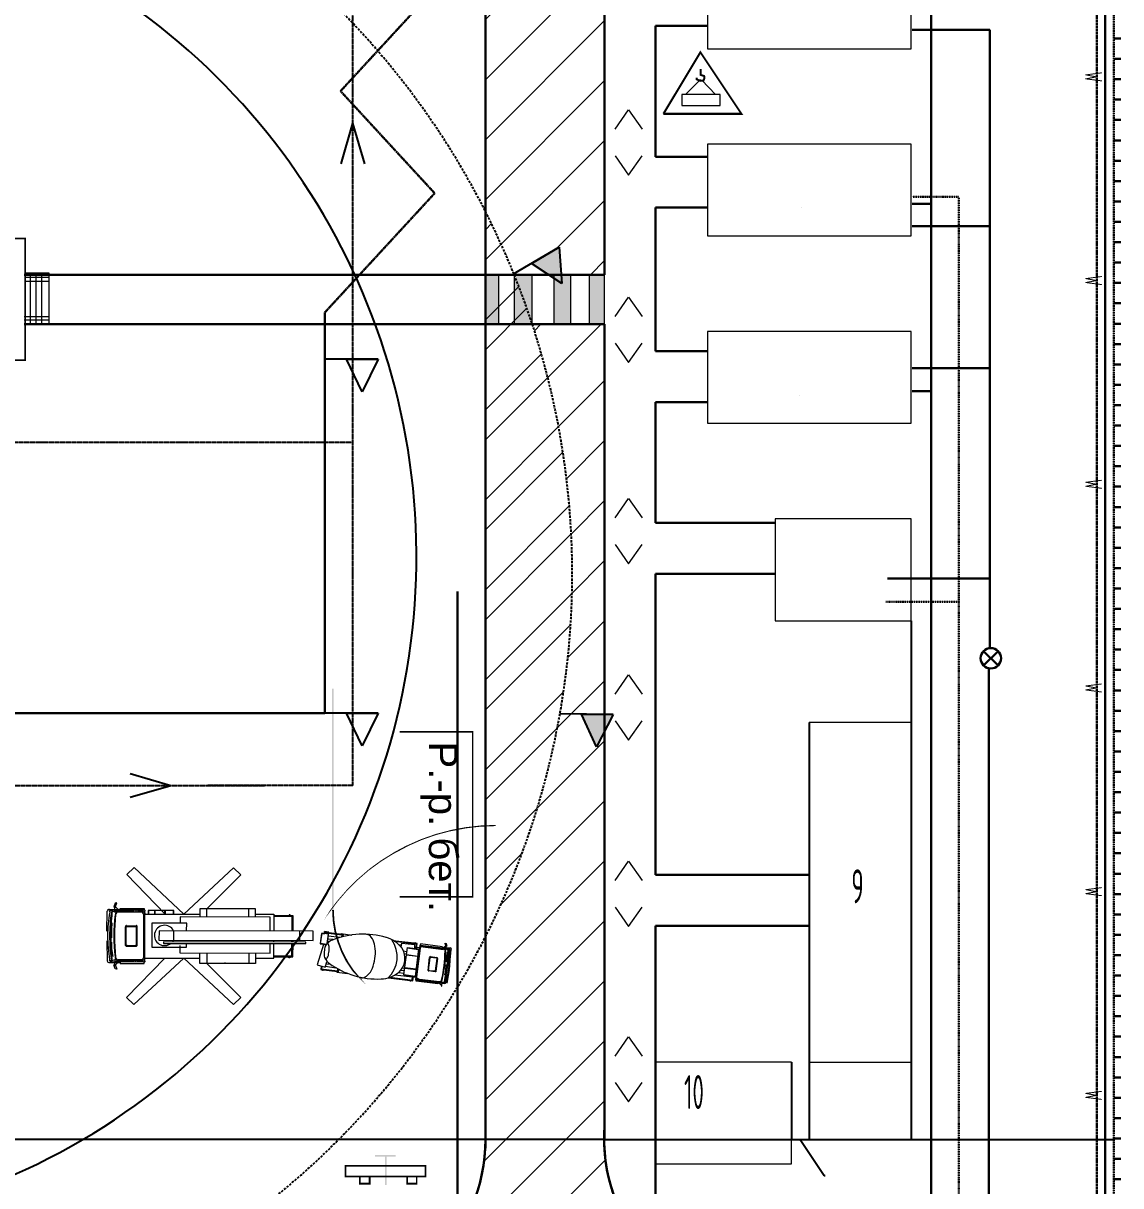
# Model space of a CAD drawing. Header units: millimetres. Extents: x -152693 to 518302, y -31658 to 793547.
# Drawn here: x 466925 to 478237, y 51199 to 63184 of the extents above; entities that cross this region are included whole.
import ezdxf

# ---------------------------------------------------------------- set-up
doc = ezdxf.new("R2010")
doc.units = ezdxf.units.MM
for name, pattern in [('ACAD_ISO02W100', [15, 12, -3]), ('K5LT_AXLED', [19.5, 15, -1.5, 1.5, -1.5]), ('K5LT_CHAIN_LINE_WITH_2_POINTS', [12, 4, -2, 1, -2, 1, -2]), ('K5LT_DASHED', [6, 4, -2]), ('K5LT_DASHED_REINFORCED', [6, 4, -2]), ('K5LT_REINFORCED', [0]), ('K5LT_THIN', [0]), ('PS-HIDDEN1', [4, 3, -1]), ('PS-HIDDEN2', [6.5, 5, -1.5])]:
    doc.linetypes.add(name, pattern=pattern)
doc.layers.get('Defpoints').update_dxf_attribs({"color": 2})
for name, color, linetype in [('1WALLB', 212, 'Continuous'), ('PDF _0', 7, 'Continuous'), ('PDF _Текст', 7, 'Continuous'), ('Системный слой', 7, 'Continuous')]:
    doc.layers.add(name, color=color, linetype=linetype)
doc.styles.add('PDF Arial', font='arial.ttf')
doc.styles.get("Standard").update_dxf_attribs({"font": 'arial.ttf'})
doc.styles.add('стиль4', font='isocpeui.ttf', dxfattribs={"height": 2.5})
doc.linetypes.add('ограждение1', pattern='A,0.25,-0.1,[133,ltypeshp.shx,S=0.1,R=0,X=-0.1,Y=0],-0.1,1', length=1.45)
doc.dimstyles.new('Копия(3) ISO-25', dxfattribs={"dimtxt": 2, "dimasz": 2.5, "dimexe": 1.25, "dimexo": 0.3, "dimgap": 0.3, "dimtad": 1, "dimzin": 9, "dimtxsty": 'стиль4', "dimblk": 'OBLIQUE', "dimcen": 2.5, "dimdle": 1, "dimadec": 0, "dimazin": 0, "dimtfac": 1, "dimtmove": 0, "dimatfit": 3, "dimfxl": 1, "dimarcsym": 0})

# ---------------------------------------------------------------- blocks, each defined once
blk = doc.blocks.new('_Oblique')
at = {"color": 0, "linetype": 'ByBlock', "lineweight": -2}
blk.add_line((-0.5, -0.5), (0.5, 0.5), dxfattribs=at)
blk = doc.blocks.new('*D353')
at = {"color": 0, "lineweight": -2, "transparency": 16777216}
for p, q in [((471689, 53784), (471689, 51674)), ((466329, 53082), (466329, 51674)), ((471690, 51676), (466328, 51676))]:
    blk.add_line(p, q, dxfattribs=at)
at = {"layer": 'Defpoints', "color": 0, "transparency": 16777216}
for p in [(471689, 53784), (466329, 53082), (466329, 51676)]:
    blk.add_point(p, dxfattribs=at)
at = {"color": 0, "lineweight": -2, "transparency": 16777216, "xscale": 2.5, "yscale": 2.5, "zscale": 2.5, "rotation": 180}
blk.add_blockref('_Oblique', (466329, 51676), dxfattribs=at)
at = {"color": 0, "lineweight": -2, "transparency": 16777216, "xscale": 2.5, "yscale": 2.5, "zscale": 2.5}
blk.add_blockref('_Oblique', (471689, 51676), dxfattribs=at)
at = {"color": 0, "lineweight": 9, "transparency": 16777216, "insert": (469009, 51677), "char_height": 2.5, "attachment_point": 5, "style": 'стиль4'}
blk.add_mtext('15.30', dxfattribs=at)
blk = doc.blocks.new('*D390')
at = {"color": 0, "lineweight": -2, "transparency": 16777216}
for p, q in [((471689, 53784), (471689, 51674)), ((472917, 53784), (472917, 51674)), ((472918, 51676), (471688, 51676))]:
    blk.add_line(p, q, dxfattribs=at)
at = {"layer": 'Defpoints', "color": 0, "transparency": 16777216}
for p in [(471689, 53784), (472917, 53784), (471689, 51676)]:
    blk.add_point(p, dxfattribs=at)
at = {"color": 0, "lineweight": -2, "transparency": 16777216, "xscale": 2.5, "yscale": 2.5, "zscale": 2.5, "rotation": 180}
blk.add_blockref('_Oblique', (471689, 51676), dxfattribs=at)
at = {"color": 0, "lineweight": -2, "transparency": 16777216, "xscale": 2.5, "yscale": 2.5, "zscale": 2.5}
blk.add_blockref('_Oblique', (472917, 51676), dxfattribs=at)
at = {"color": 0, "lineweight": 9, "transparency": 16777216, "insert": (472303, 51677), "char_height": 2.5, "attachment_point": 5, "style": 'стиль4'}
blk.add_mtext('3.5', dxfattribs=at)
blk = doc.blocks.new('*U321')
at = {"layer": 'Системный слой', "insert": (-213, -87), "char_height": 296.01, "width": 426.21, "attachment_point": 7}
blk.add_mtext('{\\fGOST type A|b0|i0|c204|p2;\\H0.59119x;\\W0.67;\\C7;W}', dxfattribs=at)
blk = doc.blocks.new('*U322')
at = {"color": 0, "linetype": 'ByBlock', "lineweight": -2}
for p in [(0, 0), (2100, 0), (4200, 0), (6300, 0), (8400, 0), (10500, 0)]:
    blk.add_blockref('*U321', p, dxfattribs=at)
blk = doc.blocks.new('*U326')
at = {"layer": 'Системный слой', "color": 150, "linetype": 'K5LT_THIN', "lineweight": 30}
blk.add_line((0, -35), (0, 35), dxfattribs=at)
blk = doc.blocks.new('*U327')
at = {"color": 0, "linetype": 'ByBlock', "lineweight": -2}
for p in [(18060, 0), (18270, 0), (18480, 0), (18690, 0), (18900, 0), (19110, 0), (19320, 0), (19530, 0), (19740, 0), (19950, 0), (20160, 0), (20370, 0), (20580, 0), (20790, 0), (21000, 0), (21210, 0), (21420, 0), (21630, 0), (21840, 0), (22050, 0), (22260, 0), (22470, 0), (22680, 0), (22890, 0), (23100, 0), (23310, 0), (23520, 0), (23730, 0), (23940, 0), (24150, 0), (24360, 0), (24570, 0), (24780, 0), (24990, 0), (25200, 0), (25410, 0), (25620, 0), (25830, 0), (26040, 0), (26250, 0), (26460, 0), (26670, 0), (26880, 0), (27090, 0), (27300, 0), (27510, 0), (27720, 0), (27930, 0), (28140, 0), (28350, 0), (28560, 0), (28770, 0), (28980, 0), (29190, 0), (29400, 0), (29610, 0), (29820, 0)]:
    blk.add_blockref('*U326', p, dxfattribs=at)
blk = doc.blocks.new('*D386')
at = {"color": 0, "lineweight": -2, "transparency": 16777216}
for p, q in [((473442, 52474), (473442, 51674)), ((472916, 51676), (473443, 51676)), ((472917, 51676), (472917, 51677))]:
    blk.add_line(p, q, dxfattribs=at)
at = {"layer": 'Defpoints', "color": 0, "transparency": 16777216}
for p in [(473442, 52474), (472917, 51676), (473442, 51676)]:
    blk.add_point(p, dxfattribs=at)
at = {"color": 0, "lineweight": -2, "transparency": 16777216, "xscale": 2.5, "yscale": 2.5, "zscale": 2.5, "rotation": 180}
blk.add_blockref('_Oblique', (472917, 51676), dxfattribs=at)
at = {"color": 0, "lineweight": -2, "transparency": 16777216, "xscale": 2.5, "yscale": 2.5, "zscale": 2.5}
blk.add_blockref('_Oblique', (473442, 51676), dxfattribs=at)
at = {"color": 0, "lineweight": 9, "transparency": 16777216, "insert": (473180, 51677), "char_height": 2.5, "attachment_point": 5, "style": 'стиль4'}
blk.add_mtext('105', dxfattribs=at)
blk = doc.blocks.new('*D387')
at = {"color": 0, "lineweight": -2, "transparency": 16777216}
for p, q in [((475027, 55974), (475027, 51674)), ((474842, 52474), (474842, 51674)), ((474841, 51676), (475028, 51676)), ((474934, 51676), (475182, 51304)), ((475182, 51304), (475189, 51304))]:
    blk.add_line(p, q, dxfattribs=at)
at = {"layer": 'Defpoints', "color": 0, "transparency": 16777216}
for p in [(475027, 55974), (474842, 52474), (475027, 51676)]:
    blk.add_point(p, dxfattribs=at)
at = {"color": 0, "lineweight": -2, "transparency": 16777216, "xscale": 2.5, "yscale": 2.5, "zscale": 2.5, "rotation": 180}
blk.add_blockref('_Oblique', (474842, 51676), dxfattribs=at)
at = {"color": 0, "lineweight": -2, "transparency": 16777216, "xscale": 2.5, "yscale": 2.5, "zscale": 2.5}
blk.add_blockref('_Oblique', (475027, 51676), dxfattribs=at)
at = {"color": 0, "lineweight": 9, "transparency": 16777216, "insert": (475186, 51306), "char_height": 2.5, "attachment_point": 5, "style": 'стиль4'}
blk.add_mtext('36,9', dxfattribs=at)
blk = doc.blocks.new('*D394')
at = {"color": 0, "lineweight": -2, "transparency": 16777216}
for p, q in [((476077, 57024), (476077, 51674)), ((475027, 52474), (475027, 51674)), ((475026, 51676), (476078, 51676))]:
    blk.add_line(p, q, dxfattribs=at)
at = {"layer": 'Defpoints', "color": 0, "transparency": 16777216}
for p in [(476077, 57024), (475027, 52474), (476077, 51676)]:
    blk.add_point(p, dxfattribs=at)
at = {"color": 0, "lineweight": -2, "transparency": 16777216, "xscale": 2.5, "yscale": 2.5, "zscale": 2.5, "rotation": 180}
blk.add_blockref('_Oblique', (475027, 51676), dxfattribs=at)
at = {"color": 0, "lineweight": -2, "transparency": 16777216, "xscale": 2.5, "yscale": 2.5, "zscale": 2.5}
blk.add_blockref('_Oblique', (476077, 51676), dxfattribs=at)
at = {"color": 0, "lineweight": 9, "transparency": 16777216, "insert": (475552, 51677), "char_height": 2.5, "attachment_point": 5, "style": 'стиль4'}
blk.add_mtext('210', dxfattribs=at)
blk = doc.blocks.new('*D395')
at = {"color": 0, "lineweight": -2, "transparency": 16777216}
for p, q in [((476077, 57024), (476077, 51674)), ((476076, 51676), (478168, 51676)), ((478167, 51686), (478167, 51674))]:
    blk.add_line(p, q, dxfattribs=at)
at = {"layer": 'Defpoints', "color": 0, "transparency": 16777216}
for p in [(476077, 57024), (478167, 51686), (478167, 51676)]:
    blk.add_point(p, dxfattribs=at)
at = {"color": 0, "lineweight": -2, "transparency": 16777216, "xscale": 2.5, "yscale": 2.5, "zscale": 2.5, "rotation": 180}
blk.add_blockref('_Oblique', (476077, 51676), dxfattribs=at)
at = {"color": 0, "lineweight": -2, "transparency": 16777216, "xscale": 2.5, "yscale": 2.5, "zscale": 2.5}
blk.add_blockref('_Oblique', (478167, 51676), dxfattribs=at)
at = {"color": 0, "lineweight": 9, "transparency": 16777216, "insert": (477122, 51677), "char_height": 2.5, "attachment_point": 5, "style": 'стиль4'}
blk.add_mtext('418,1', dxfattribs=at)
blk = doc.blocks.new('*D331')
at = {"color": 0, "lineweight": -2, "transparency": 16777216}
for p, q in [((474842, 52474), (474842, 51674)), ((473441, 51676), (474843, 51676)), ((473442, 51676), (473442, 51677))]:
    blk.add_line(p, q, dxfattribs=at)
at = {"layer": 'Defpoints', "color": 0, "transparency": 16777216}
for p in [(474842, 52474), (473442, 51676), (474842, 51676)]:
    blk.add_point(p, dxfattribs=at)
at = {"color": 0, "lineweight": -2, "transparency": 16777216, "xscale": 2.5, "yscale": 2.5, "zscale": 2.5, "rotation": 180}
blk.add_blockref('_Oblique', (473442, 51676), dxfattribs=at)
at = {"color": 0, "lineweight": -2, "transparency": 16777216, "xscale": 2.5, "yscale": 2.5, "zscale": 2.5}
blk.add_blockref('_Oblique', (474842, 51676), dxfattribs=at)
at = {"color": 0, "lineweight": 9, "transparency": 16777216, "insert": (474142, 51677), "char_height": 2.5, "attachment_point": 5, "style": 'стиль4'}
blk.add_mtext('280', dxfattribs=at)

msp = doc.modelspace()

# ---------------------------------------------------------------- hatches: boundary and pattern name
at = {"lineweight": 20, "ltscale": 100}
h = msp.add_hatch(dxfattribs=at)
h.set_pattern_fill('ANSI31', color=254, scale=3500)
h.set_pattern_definition([(45, (208635.1, 565522), (-309.35922, 309.35922), [])])
h.paths.add_polyline_path([(440550.1579, 79998.71853), (440277.55298, 80474.05747), (440652.28271, 80497.77446), (440440.42547, 80190.05805), (440550.1579, 79998.71853, -0.0475109513), (442210.56563, 80672.01483), (439473.6983, 80672.01483, 0.4142142371), (437718.46935, 78916.78184), (437718.46935, 77741.43976, -0.0967050735)])
h.paths.add_polyline_path([(471688.56915, 78039.17141), (471688.56915, 77551.28759), (471728.64313, 77603.61402), (471895.24715, 77267.12038), (471688.56915, 77310.40065), (471688.56915, 76728.89227, -0.0808472634), (472917.22941, 73821.27048), (472917.22941, 78916.78993, 0.4142128877), (471162.00047, 80672.01483), (466893.23856, 80672.01483, -0.0383320613), (468252.00679, 80026.77374), (468524.63477, 80502.15291), (468734.34639, 80190.69519), (468361.76228, 80218.15349), (468252.00679, 80026.77374, -0.0273344755), (469153.0202, 79443.35457), (470284.38485, 79443.35457, -0.4142138009)])
h.paths.add_polyline_path([(471688.56915, 61244.90451, -0.0214475873), (471981.89872, 60600.01107), (472447.2807, 60874.37257), (472468.63719, 60590.89935), (472917.22941, 60590.89935), (472917.22941, 69179.90827, -0.0808472634), (471688.56915, 66272.28648)])
h.paths.add_polyline_path([(472394.50119, 64790.3618), (472336.04551, 64745.96013), (472394.50119, 65189.9768), (472452.95687, 64745.96013)], flags=16)
h.paths.add_polyline_path([(472457.15911, 56065.2144), (472917.22941, 56059.55648), (472917.22941, 60081.38075), (472171.54599, 60081.38075, -0.1236969984)])
h.paths.add_polyline_path([(472917.22941, 55885.35394), (472835.14388, 55723.67487), (472677.76082, 56062.50145), (472457.15911, 56065.2144, -0.0737886965), (471688.56915, 53764.8685), (471688.56915, 51675.64403, -0.0912526254), (471573.56955, 51050.75155), (473029.91622, 51050.75155, -0.1110019233), (472917.22941, 51816.05093)])
h.paths.add_polyline_path([(472299.80364, 51674.29603), (472305.69758, 51674.29603), (472305.69758, 51680.29603), (472299.80364, 51680.29603)], flags=24)
h = msp.add_hatch(dxfattribs=at)
h.set_pattern_fill('ANSI32', color=254, scale=1750)
h.set_pattern_definition([(45, (208635.1, 565522), (-464.0388, 464.0388), []), (45, (208944.47, 565522), (-464.0388, 464.0388), [])])
edge = h.paths.add_edge_path()
edge.add_arc((464492.18249, 57486.80806), 8092.99971, 332.774303861, 364.000096362)
edge.add_arc((464321.60566, 57504.88651), 8261.95411, 3.792510062, 26.915734092)
edge.add_line((471688.56915, 61244.90451), (471688.56915, 53784.28685))
h = msp.add_hatch(color=254, dxfattribs=at)
h.dxf.hatch_style = 1
h.paths.add_polyline_path([(472761.22769, 60081.38075), (472917.22941, 60081.38075), (472917.22941, 60590.89935), (472761.22769, 60590.89935)])
h.paths.add_polyline_path([(472569.73028, 60590.89935), (472468.63719, 60590.89935), (472475.48889, 60499.95413), (472398.60446, 60551.53994), (472398.60446, 60081.38075), (472569.73028, 60081.38075)])
h.paths.add_polyline_path([(472171.54599, 60590.89935), (471987.08813, 60590.89935), (471987.08813, 60587.13638, -0.0162941533), (472171.54599, 60081.38075)])
h.paths.add_polyline_path([(471987.08813, 60081.38075), (472171.54599, 60081.38075, 0.0162941533), (471987.08813, 60587.13638)], flags=17)
h.paths.add_polyline_path([(471828.18558, 60590.89935), (471688.56915, 60590.89935), (471688.56915, 60081.38075), (471828.18558, 60081.38075)])
at = {"layer": '1WALLB', "linetype": 'PS-HIDDEN1', "ltscale": 750}
h = msp.add_hatch(color=1, dxfattribs=at)
h.paths.add_polyline_path([(472445.29892, 60520.21017), (472475.48889, 60499.95413), (472447.2807, 60874.37257), (472290.86825, 60782.1611)])
h.paths.add_polyline_path([(472445.29892, 60520.21017), (472290.86825, 60782.1611), (472165.25448, 60708.10671)])
h = msp.add_hatch(color=1, dxfattribs=at)
h.paths.add_polyline_path([(472819.8284, 55756.64723), (472835.14388, 55723.67487), (473005.1244, 56058.47555), (472823.56773, 56060.70832)])
h.paths.add_polyline_path([(472819.8284, 55756.64723), (472823.56773, 56060.70832), (472677.76082, 56062.50145)])

# ---------------------------------------------------------------- linework, layer by layer
at = {"color": 7, "lineweight": 25}
for p, q in [((470201.9064, 61735.86598), (470323.71375, 62155.14708)), ((470445.52111, 61735.86598), (470323.71375, 62155.14708)), ((468025.89527, 55448.31618), (468445.17637, 55326.50882)), ((468025.89527, 55204.70147), (468445.17637, 55326.50882))]:
    msp.add_line(p, q, dxfattribs=at)
at = {"color": 18, "lineweight": 20, "ltscale": 100, "true_color": 0x000000}
for points in [[(476076.64152, 63866.44992), (473976.64152, 63866.44992), (473976.64152, 62921.44992), (476076.64152, 62921.44992), (476076.64152, 63866.44992)], [(476076.64152, 61935.69808), (473976.64152, 61935.69808), (473976.64152, 60990.69808), (476076.64152, 60990.69808), (476076.64152, 61935.69808)], [(476076.64152, 60004.94624), (473976.64152, 60004.94624), (473976.64152, 59059.94624), (476076.64152, 59059.94624), (476076.64152, 60004.94624)], [(476076.64152, 58074.19439), (474676.64152, 58074.19439), (474676.64152, 57024.19439), (476076.64152, 57024.19439), (476076.64152, 58074.19439)], [(476076.64152, 55974.19439), (475026.64152, 55974.19439), (475026.64152, 52474.19439), (476076.64152, 52474.19439), (476076.64152, 55974.19439)], [(474842.22941, 52474.19439), (473442.22941, 52474.19439), (473442.22941, 51424.19439), (474842.22941, 51424.19439), (474842.22941, 52474.19439)]]:
    msp.add_lwpolyline(points, dxfattribs=at)
at = {"color": 254, "lineweight": 20, "ltscale": 100}
for points in [[(473027.013, 62091.74108), (473162.25869, 62290.49719), (473302.94727, 62091.74108)], [(473027.013, 61817.5872), (473162.25869, 61618.83108), (473302.94727, 61817.5872)], [(471828.18558, 60081.38075), (471828.18558, 60590.89935)], [(471987.08813, 60081.38075), (471987.08813, 60590.89935)], [(472171.54599, 60081.38075), (472171.54599, 60590.89935)], [(472398.60446, 60081.38075), (472398.60446, 60590.89935)], [(472569.73028, 60081.38075), (472569.73028, 60590.89935)], [(472761.22769, 60081.38075), (472761.22769, 60590.89935)], [(472917.22941, 60081.38075), (472917.22941, 60590.89935)], [(473027.013, 60160.59622), (473162.25869, 60359.35233), (473302.94727, 60160.59622)], [(473027.013, 59886.44234), (473162.25869, 59687.68622), (473302.94727, 59886.44234)], [(473027.013, 58084.81228), (473162.25869, 58283.56839), (473302.94727, 58084.81228)], [(473027.013, 57810.6584), (473162.25869, 57611.90228), (473302.94727, 57810.6584)], [(473027.013, 56266.7976), (473162.25869, 56465.55372), (473302.94727, 56266.7976)], [(473027.013, 55992.64372), (473162.25869, 55793.88761), (473302.94727, 55992.64372)], [(473027.013, 54345.91653), (473162.25869, 54544.67265), (473302.94727, 54345.91653)], [(473027.013, 54071.76265), (473162.25869, 53873.00654), (473302.94727, 54071.76265)], [(473027.013, 52536.23878), (473162.25869, 52734.9949), (473302.94727, 52536.23878)], [(473027.013, 52262.0849), (473162.25869, 52063.32879), (473302.94727, 52262.0849)]]:
    msp.add_lwpolyline(points, dxfattribs=at)
at = {"color": 6, "linetype": 'ограждение1', "lineweight": 25, "ltscale": 20}
msp.add_arc((464011.55481, 57684.1328), 6966.80318, 289.426553382, 66.895403074, dxfattribs=at)
at = {"linetype": 'K5LT_DASHED_REINFORCED', "lineweight": 25, "ltscale": 6}
msp.add_arc((464321.60566, 57504.88651), 8261.95411, 293.36441825, 50.524077257, dxfattribs=at)
at = {"layer": '1WALLB', "color": 1, "linetype": 'PS-HIDDEN1', "ltscale": 750}
for points in [[(472447.2807, 60874.37257), (472475.48889, 60499.95413), (472165.25448, 60708.10671), (472447.2807, 60874.37257), (471975.20443, 60596.06452)], [(470582.64537, 59719.28109), (470416.79476, 59382.41547), (470255.25704, 59719.28109), (470582.64537, 59719.28109), (470034.63865, 59719.28109)], [(470582.64537, 56071.83199), (470416.79476, 55734.96637), (470255.25704, 56071.83199), (470582.64537, 56071.83199), (470034.63865, 56071.83199)], [(473005.1244, 56058.47555), (472835.14388, 55723.67487), (472677.76082, 56062.50145), (473005.1244, 56058.47555), (472457.15911, 56065.2144)]]:
    msp.add_lwpolyline(points, dxfattribs=at)
at = {"layer": 'PDF _0', "lineweight": 0}
for points, format in [([(473524.10721, 62250.74904, 21.41699, 21.41699, 0), (473904.90874, 62884.92434, 19.03053, 19.03053, 0), (474327.19837, 62250.74904, 23.70749, 23.70749, 0), (473522.62549, 62250.74904, 0, 0, 0)], "xyseb"), ([(470803.48302, 55879.90674, 17.78062, 17.78062, 0), (471557.67748, 55879.90674, 14.81718, 14.81718, 0), (471557.67748, 54178.89447, 17.78062, 17.78062, 0), (470803.48302, 54178.89447, 17.78062, 17.78062, 0)], "xyseb"), ([(471794.75236, 54913.18644, 11.95706, 11.95706, 0), (471639.17197, 54907.25957, 11.77562, 11.77562, 0), (471483.59158, 54889.47895, 12.19766, 12.19766, 0), (471328.01119, 54859.84459, 10.53795, 10.53795, 0), (471176.87596, 54819.83821, 10.63234, 10.63234, 0), (471028.70416, 54767.97808, 10.67955, 10.67955, 0), (470884.97751, 54704.2642, 12.54495, 12.54495, 0), (470745.69602, 54630.1783, 10.67051, 10.67051, 0), (470612.3414, 54547.2021, 10.52052, 10.52052, 0), (470486.39537, 54455.33558, 9.37104, 9.37104, 0), (470367.85793, 54351.61532, 9.35504, 9.35504, 0), (470256.72908, 54240.48647, 8.73034, 8.73034, 0), (470154.49054, 54121.94903, 8.83388, 8.83388, 0), (470059.66058, 53994.52128, 0, 0, 0), (469976.68438, 53862.64838, 0, 0, 0), (469904.08019, 53723.36689, 0, 0, 0), (469840.36632, 53579.64024, 0, 0, 0), (469789.98791, 53432.95016, 0, 0, 0), (469748.4998, 53278.85149, 0, 0, 0), (469718.86544, 53126.23453, 0, 0, 0), (469701.08483, 52969.17243, 0, 0, 0), (469696.63967, 52812.11032, 0, 0, 0)], "xyseb"), ([(467816.43415, 54020.36569, 0.0448271719), (467794.11376, 53775.58586, 0.0448271719), (467815.77806, 53530.74709, 0.2865159629), (467826.26866, 53518.15831)], "xyb"), ([(467846.69253, 54031.48922, 0.266289521), (467833.25843, 54013.35345, 0.0380085151), (467814.85781, 53775.84795, 0.0380085151), (467832.62185, 53538.29398)], "xyb"), ([(467835.60187, 54033.04595), (467826.71156, 54033.04595, 0.2865159627), (467815.04751, 54019.22664)], "xyb"), ([(467839.7364, 54015.07234, 0.0266353006), (467826.71156, 53776.74937, 0.0266353006), (467839.09765, 53538.39234)], "xyb"), ([(467871.73626, 53995.30646, 0.0554239174), (467871.14955, 53557.46086, 0.4142135714), (467902.23748, 53526.29839)], "xyb"), ([(467877.66313, 53995.30646, 0.0554239174), (467877.07642, 53557.46086, 0.4142139474), (467905.20489, 53529.26183)], "xyb"), ([(467785.22345, 53724.84861), (467791.15033, 53517.40809, 0.4041677095), (467810.38685, 53499.62747)], "xyb"), ([(470794.65607, 53396.26549, 0.3634666671), (470826.25921, 53651.19784, 0.1559627096), (470667.81839, 53759.29113)], "xyb"), ([(470999.69556, 53330.85397, -0.4142134614), (470982.7709, 53351.45567), (471018.33213, 53647.79927, -0.4142134616), (471039.93214, 53665.43754)], "xyb"), ([(471024.39568, 53665.48134, 0.4142133336), (471009.44182, 53653.72614), (470982.7709, 53656.68958)], "xyb"), ([(471218.63018, 53301.24151, 0.4142139999), (471242.74996, 53319.9376, 0.0554236898), (471279.03569, 53616.72055, 0.4142139999), (471259.58605, 53641.70815)], "xyb"), ([(471263.87489, 53304.79902, -0.1904050658), (471257.30433, 53295.58556, 0.2662895786), (471266.03826, 53305.34748, 0.026635767), (471294.45228, 53466.12938, 0.026635767), (471305.61172, 53629.02089, -0.0380085144), (471297.86865, 53465.92834, -0.0380085144), (471265.93422, 53306.45878)], "xyb"), ([(471278.47742, 53297.25855, 0.0448269874), (471313.67132, 53461.36821, 0.0448269874), (471319.05233, 53629.1229)], "xyb"), ([(471282.36781, 53294.53812, 0.0510493801), (471320.32088, 53461.38267, 0.0510493801), (471323.6829, 53632.45644, 0.268316763), (471314.62595, 53646.04349)], "xyb"), ([(470034.63917, 53547.90918, 0.1309372026), (470080.42947, 53490.60417, 0.1672024986), (470613.41957, 53331.43359, 0.1554226195), (470792.79609, 53397.21362)], "xyb"), ([(470944.24623, 53351.45567), (470971.0157, 53348.62891, 0.4142133332), (470982.7709, 53333.67505), (471216.88234, 53304.04069, 0.4142134615), (471237.48405, 53320.96535)], "xyb"), ([(471181.26636, 53411.307, -0.4142130009), (471172.4308, 53404.79752), (471101.30834, 53413.68783)], "xyb"), ([(471199.10173, 53292.18695), (471199.10173, 53280.33321), (470973.88059, 53307.00413), (470973.88059, 53318.85787), (471270.22419, 53283.29664, 0.2683167625), (471281.36386, 53294.82391)], "xyb"), ([(470247.04061, 51404.71347, 17.78062, 17.78062, 0), (470247.04061, 51295.06634, 17.78062, 17.78062, 0), (471070.87582, 51295.06634, 17.78062, 17.78062, 0), (471070.87582, 51404.71347, 17.78062, 17.78062, 0), (470247.04061, 51404.71347, 17.78062, 17.78062, 0), (470247.04061, 51295.06634, 17.78062, 17.78062, 0), (470395.21241, 51295.06634, 17.78062, 17.78062, 0), (470395.21241, 51220.98044, 17.78062, 17.78062, 0), (470495.96923, 51220.98044, 17.78062, 17.78062, 0), (470495.96923, 51295.06634, 17.78062, 17.78062, 0), (470881.21591, 51295.06634, 17.78062, 17.78062, 0), (470881.21591, 51220.98044, 17.78062, 17.78062, 0), (470980.49102, 51220.98044, 14.81718, 14.81718, 0), (470980.49102, 51295.06634, 17.78062, 17.78062, 0), (471070.87582, 51295.06634, 0, 0, 0)], "xyseb")]:
    msp.add_lwpolyline(points, format=format, dxfattribs=at)
for points in [[(473904.90874, 62884.92434), (473522.62549, 62250.74904), (474328.68009, 62250.74904)], [(473712.2854, 62336.68868), (474109.38582, 62336.68868), (474109.38582, 62449.29925), (473712.2854, 62449.29925)], [(467859.30935, 54071.57062), (467874.12653, 54068.60718), (467888.94371, 54116.02216), (467874.12653, 54113.05872)], [(468324.56881, 53828.56887), (468321.60537, 53730.77548), (469912.9705, 53727.81204), (469912.9705, 53825.60543)], [(468369.02035, 53695.21425), (469838.8846, 53695.21425), (469838.8846, 53710.03143), (468369.02035, 53712.99486)], [(470001.87358, 53801.89794), (469987.0564, 53692.25081), (470049.28856, 53686.32394), (469990.01984, 53695.21425), (470001.87358, 53798.93451), (470028.54451, 53795.97107)], [(470061.1423, 53695.21425), (470055.21543, 53692.25081), (470052.25199, 53689.28737), (470046.32512, 53680.39707), (470040.39825, 53671.50676), (470034.47138, 53656.68958), (470031.50794, 53641.8724), (470028.54451, 53627.05522), (470025.58107, 53609.2746), (470025.58107, 53594.45742), (470025.58107, 53579.64024), (470025.58107, 53564.82306), (470028.54451, 53552.96932), (470034.47138, 53544.07901), (470037.43481, 53538.15214), (470043.36169, 53535.1887), (470049.28856, 53538.15214), (470055.21543, 53541.11557), (470058.17887, 53550.00588), (470064.10574, 53558.89619), (470070.03261, 53573.71337), (470072.99605, 53588.53055), (470075.95948, 53603.34773), (470078.92292, 53621.12835), (470078.92292, 53635.94553), (470078.92292, 53650.76271), (470078.92292, 53665.57989), (470075.95948, 53677.43363), (470072.99605, 53686.32394), (470067.06917, 53692.25081)], [(471273.18763, 53701.14112), (471285.04137, 53698.17768), (471290.96824, 53668.54332), (471282.07793, 53668.54332)], [(471000.55151, 53641.8724), (470964.99028, 53357.38254), (470849.41628, 53372.19972), (470884.97751, 53656.68958)], [(467888.94371, 53431.46844), (467874.12653, 53434.43188), (467859.30935, 53475.91998), (467874.12653, 53478.88342)], [(471070.87582, 51404.71347), (471070.87582, 51295.06634), (470247.04061, 51295.06634), (470247.04061, 51404.71347)]]:
    msp.add_lwpolyline(points, close=True, dxfattribs=at)
for points, const_width in [([(473906.39046, 62713.04505), (473906.39046, 62652.29461), (473943.43341, 62638.95915), (473946.39684, 62616.73338), (473936.02482, 62593.02589), (473901.9453, 62590.06246), (473864.90235, 62606.36136), (473864.90235, 62624.14197)], 20.74405), ([(466760.80244, 60964.48467), (466944.53547, 60964.48467), (466944.53547, 59710.95125), (466760.80244, 59710.95125)], 17.78062)]:
    msp.add_lwpolyline(points, dxfattribs=dict(at, const_width=const_width))
for points in [[(473904.90874, 62603.39792), (473750.81007, 62449.29925)], [(473919.72592, 62597.47105), (474061.97085, 62449.29925)], [(466944.53547, 60611.83579), (467190.50066, 60611.83579), (467190.50066, 60081.38075), (466935.64516, 60081.38075)], [(466944.53547, 60564.42081), (467190.50066, 60564.42081)], [(466944.53547, 60525.89615), (467190.50066, 60525.89615)], [(466994.91388, 60611.83579), (466994.91388, 60081.38075)], [(467054.1826, 60611.83579), (467054.1826, 60081.38075)], [(467113.45132, 60611.83579), (467113.45132, 60081.38075)], [(467190.50066, 60158.43008), (466935.64516, 60158.43008)], [(467190.50066, 60122.86885), (466935.64516, 60122.86885)], [(468816.49918, 53970.81379), (468816.49918, 54053.79), (469169.14807, 54403.47545), (469092.09873, 54477.56135), (468579.4243, 53997.48472), (468066.74987, 54480.52479), (467992.66397, 54406.43889), (468386.80096, 54000.44815)], [(467924.50495, 54041.93626), (467924.50495, 54056.75344), (468170.47013, 54056.75344), (468170.47013, 54038.97282), (467823.74812, 54041.93626)], [(467868.19966, 54021.19221), (467868.19966, 54083.42436), (467859.30935, 54083.42436)], [(467921.54151, 54033.04595), (467877.08997, 54074.53405)], [(469317.31987, 53967.85036), (469317.31987, 54053.79), (468745.37672, 54053.79), (468745.37672, 53970.81379)], [(469249.16084, 53970.81379), (469249.16084, 54053.79)], [(467785.22345, 53825.60543), (467791.15033, 54030.08251)], [(467808.93094, 54047.86313), (467924.50495, 54047.86313)], [(467880.05341, 54015.26533), (467835.60187, 54033.04595), (467835.60187, 54041.93626)], [(467868.19966, 54033.04595), (468069.71331, 54030.08251)], [(467903.76089, 54024.15564), (468161.57983, 54024.15564)], [(468161.57983, 54018.22877), (467903.76089, 54018.22877)], [(468084.53049, 54038.97282), (468084.53049, 54024.15564)], [(468102.31111, 54030.08251), (468164.54326, 54030.08251)], [(468164.54326, 53991.55785), (468164.54326, 53555.93275)], [(468179.36044, 53514.44465), (468179.36044, 54030.08251)], [(468179.36044, 54000.44815), (468745.37672, 53997.48472)], [(468478.66748, 54000.44815), (468478.66748, 54036.00939), (468211.95824, 54036.00939), (468211.95824, 54000.44815)], [(468220.84855, 54000.44815), (468220.84855, 54036.00939)], [(468280.11727, 54000.44815), (468280.11727, 54036.00939)], [(468286.04414, 54000.44815), (468286.04414, 54036.00939)], [(468383.83753, 54000.44815), (468383.83753, 54036.00939)], [(468392.72783, 54000.44815), (468392.72783, 54036.00939)], [(468472.74061, 54000.44815), (468472.74061, 54036.00939)], [(469468.4551, 53825.60543), (469468.4551, 53967.85036), (468540.89963, 53970.81379), (468540.89963, 53905.6182)], [(469317.31987, 53997.48472), (469506.97977, 53997.48472), (469506.97977, 53825.60543)], [(469705.52998, 53825.60543), (469705.52998, 53982.66754), (469506.97977, 53982.66754)], [(469705.52998, 53973.77723), (469506.97977, 53973.77723)], [(469675.89562, 53982.66754), (469675.89562, 53991.55785), (469667.00531, 53991.55785), (469667.00531, 53982.66754)], [(469696.63967, 53825.60543), (469696.63967, 53973.77723)], [(467835.60187, 53867.09353), (467826.71156, 53920.43538)], [(467838.5653, 53908.58164), (467835.60187, 53840.42261), (467835.60187, 53754.48297)], [(467977.84679, 53677.43363), (467977.84679, 53870.05697)], [(467986.7371, 53878.94728), (468087.49393, 53878.94728)], [(467986.7371, 53680.39707), (467986.7371, 53867.09353)], [(467992.66397, 53873.02041), (468084.53049, 53873.02041)], [(468090.45736, 53867.09353), (468090.45736, 53680.39707)], [(468096.38423, 53870.05697), (468096.38423, 53677.43363)], [(468609.05866, 53828.56887), (468612.0221, 53905.6182), (468250.48291, 53905.6182), (468250.48291, 53659.65301), (468609.05866, 53659.65301), (468609.05866, 53695.21425)], [(468324.56881, 53828.56887), (468321.60537, 53730.77548)], [(468472.74061, 53828.56887), (468472.74061, 53727.81204)], [(469773.68901, 53825.60543), (469773.68901, 53727.81204)], [(470061.1423, 53701.14112), (470075.95948, 53813.75169), (470031.50794, 53819.67856), (470028.54451, 53795.97107), (470031.50794, 53819.67856)], [(470031.50794, 53816.71512), (470072.99605, 53810.78825)], [(470031.50794, 53810.78825), (470072.99605, 53807.82481)], [(470058.17887, 53698.17768), (470070.03261, 53793.00763), (470072.99605, 53816.71512)], [(467835.60187, 53674.47019), (467820.78469, 53727.81204)], [(467835.60187, 53710.03143), (467835.60187, 53644.83583), (467847.45561, 53561.85963)], [(468537.9362, 53677.43363), (468537.9362, 53600.38429), (469468.4551, 53597.42086), (469468.4551, 53695.21425)], [(469317.31987, 53547.04245), (469506.97977, 53547.04245), (469506.97977, 53695.21425)], [(469506.97977, 53710.03143), (469506.97977, 53727.81204)], [(469506.97977, 53558.89619), (469702.56655, 53558.89619), (469705.52998, 53695.21425)], [(469693.67624, 53710.03143), (469693.67624, 53727.81204)], [(469693.67624, 53567.7865), (469693.67624, 53695.21425)], [(469705.52998, 53710.03143), (469705.52998, 53727.81204)], [(470031.50794, 53807.82481), (470072.99605, 53801.89794)], [(470031.50794, 53804.86138), (470070.03261, 53798.93451)], [(470072.99605, 53793.00763), (470031.50794, 53798.93451)], [(470075.95948, 53712.99486), (470064.10574, 53715.9583)], [(470120.41102, 53736.70235), (470067.06917, 53742.62922)], [(470185.60661, 53757.4464), (470070.03261, 53772.26358)], [(470212.27754, 53784.11733), (470072.99605, 53798.93451)], [(470209.3141, 53760.40984), (470212.27754, 53790.0442), (470075.95948, 53807.82481)], [(470203.38723, 53790.0442), (470203.38723, 53798.93451), (470313.03436, 53784.11733)], [(470224.13128, 53795.97107), (470218.20441, 53766.33671)], [(470407.86431, 53342.56536), (470422.68149, 53342.56536), (470437.49867, 53345.5288), (470449.35242, 53351.45567), (470464.1696, 53360.34598), (470476.02334, 53372.19972), (470490.84052, 53387.0169), (470502.69427, 53401.83408), (470514.54801, 53422.57813), (470523.43832, 53443.32219), (470532.32863, 53464.06624), (470538.2555, 53490.73716), (470547.14581, 53514.44465), (470550.10924, 53541.11557), (470553.07268, 53564.82306), (470556.03611, 53591.49399), (470556.03611, 53618.16491), (470553.07268, 53641.8724), (470550.10924, 53668.54332), (470547.14581, 53689.28737), (470538.2555, 53710.03143), (470532.32863, 53730.77548), (470523.43832, 53745.59266), (470511.58457, 53760.40984), (470502.69427, 53772.26358), (470490.84052, 53781.15389), (470476.02334, 53787.08076), (470464.1696, 53790.0442)], [(470979.80746, 53644.83583), (470985.73433, 53695.21425), (470733.84227, 53724.84861)], [(470985.73433, 53689.28737), (470748.65945, 53718.92173)], [(470819.78192, 53656.68958), (470825.70879, 53701.14112), (470959.06341, 53686.32394), (470956.09997, 53641.8724)], [(470967.95372, 53698.17768), (470967.95372, 53704.10455), (470962.02685, 53704.10455), (470962.02685, 53698.17768)], [(471243.55327, 53653.72614), (471246.5167, 53662.61645), (471021.29557, 53692.25081), (471018.33213, 53680.39707), (471311.71229, 53644.83583)], [(467986.7371, 53668.54332), (468087.49393, 53668.54332)], [(468816.49918, 53597.42086), (468816.49918, 53490.73716), (469166.18463, 53141.05171), (469092.09873, 53066.96581), (468579.4243, 53547.04245), (468063.78644, 53066.96581), (467989.70054, 53141.05171), (468383.83753, 53547.04245)], [(467992.66397, 53674.47019), (468084.53049, 53674.47019)], [(469317.31987, 53597.42086), (469317.31987, 53490.73716), (468745.37672, 53490.73716), (468745.37672, 53597.42086)], [(469249.16084, 53597.42086), (469249.16084, 53490.73716)], [(470043.36169, 53680.39707), (470019.6542, 53686.32394), (469954.45861, 53475.91998), (470037.43481, 53452.21249), (470055.21543, 53508.51778)], [(470022.61763, 53689.28737), (470022.61763, 53686.32394)], [(470028.54451, 53686.32394), (470028.54451, 53683.3605)], [(470822.74535, 53680.39707), (470793.11099, 53683.3605)], [(470879.05064, 53612.23804), (470840.52597, 53618.16491)], [(470876.0872, 53585.56711), (470849.41628, 53588.53055)], [(470873.12377, 53579.64024), (470991.66121, 53564.82306)], [(470876.0872, 53582.60368), (470991.66121, 53567.7865)], [(470882.01407, 53650.76271), (471000.55151, 53635.94553)], [(470976.84403, 53659.65301), (470956.09997, 53662.61645)], [(471012.40526, 53674.47019), (470967.95372, 53324.78475)], [(470973.88059, 53644.83583), (470979.80746, 53689.28737)], [(471125.01583, 53662.61645), (471021.29557, 53674.47019)], [(471021.29557, 53665.57989), (471255.40701, 53635.94553)], [(471258.37045, 53641.8724), (471024.259, 53668.54332)], [(471136.86957, 53665.57989), (471133.90613, 53656.68958)], [(471282.07793, 53641.8724), (471145.75988, 53659.65301)], [(471323.56604, 53647.79927), (471243.55327, 53656.68958)], [(471246.5167, 53647.79927), (471279.1145, 53671.50676)], [(471273.18763, 53632.98209), (471305.78542, 53638.90896), (471305.78542, 53644.83583)], [(471282.07793, 53632.98209), (471288.00481, 53677.43363), (471290.96824, 53677.43363)], [(471288.00481, 53508.51778), (471290.96824, 53552.96932), (471293.93168, 53609.2746)], [(471305.78542, 53638.90896), (471311.71229, 53638.90896)], [(471320.6026, 53493.7006), (471335.41978, 53635.94553)], [(467808.93094, 53499.62747), (467924.50495, 53499.62747)], [(467835.60187, 53517.40809), (467823.74812, 53517.40809)], [(467924.50495, 53508.51778), (467924.50495, 53490.73716), (468170.47013, 53490.73716), (468170.47013, 53505.55434), (467823.74812, 53508.51778)], [(467880.05341, 53532.22527), (467835.60187, 53517.40809), (467835.60187, 53508.51778)], [(467868.19966, 53529.26183), (467865.23623, 53464.06624), (467859.30935, 53464.06624)], [(467865.23623, 53517.40809), (468069.71331, 53514.44465)], [(467921.54151, 53517.40809), (467874.12653, 53472.95655)], [(467900.79746, 53523.33496), (468161.57983, 53523.33496)], [(468161.57983, 53529.26183), (467903.76089, 53529.26183)], [(468084.53049, 53505.55434), (468084.53049, 53523.33496)], [(468099.34767, 53514.44465), (468164.54326, 53514.44465)], [(468179.36044, 53547.04245), (468745.37672, 53547.04245)], [(469006.15909, 53490.73716), (469006.15909, 53499.62747)], [(469702.56655, 53567.7865), (469506.97977, 53567.7865)], [(469672.93219, 53558.89619), (469672.93219, 53550.00588), (469664.04188, 53550.00588), (469664.04188, 53558.89619)], [(469995.94671, 53464.06624), (469992.98327, 53428.50501), (470164.86256, 53407.76095), (470167.826, 53434.43188)], [(470001.87358, 53464.06624), (469998.91015, 53434.43188)], [(470007.80045, 53461.1028), (470001.87358, 53461.1028)], [(470034.47138, 53544.07901), (470031.50794, 53544.07901)], [(470147.08195, 53443.32219), (470040.39825, 53458.13937)], [(470090.77666, 53481.84685), (470049.28856, 53484.81029)], [(470861.27002, 53472.95655), (470843.48941, 53475.91998)], [(470864.23346, 53502.59091), (470852.37971, 53502.59091)], [(470873.12377, 53558.89619), (470855.34315, 53558.89619)], [(470867.19689, 53529.26183), (470855.34315, 53532.22527)], [(471098.3449, 53419.6147), (471113.16208, 53552.96932)], [(471101.30834, 53422.57813), (471119.08895, 53550.00588)], [(471190.21142, 53550.00588), (471119.08895, 53558.89619)], [(471184.28455, 53544.07901), (471122.05239, 53552.96932)], [(471187.24798, 53541.11557), (471172.4308, 53413.68783)], [(471196.13829, 53541.11557), (471178.35767, 53410.72439)], [(471270.22419, 53375.16316), (471279.1145, 53419.6147), (471285.04137, 53478.88342)], [(471290.96824, 53532.22527), (471296.89511, 53493.7006)], [(469992.98327, 53434.43188), (470164.86256, 53413.68783)], [(470016.69076, 53425.54157), (470016.69076, 53419.6147), (470010.76389, 53419.6147), (470010.76389, 53425.54157)], [(470155.97225, 53407.76095), (470155.97225, 53401.83408), (470265.61939, 53387.0169)], [(470173.75287, 53398.87065), (470176.71631, 53428.50501)], [(470689.39073, 53342.56536), (470941.28279, 53312.931), (470947.20967, 53360.34598)], [(470704.20791, 53348.49223), (470941.28279, 53318.85787)], [(470938.31936, 53348.49223), (470754.58633, 53369.23629)], [(470852.37971, 53387.0169), (470793.11099, 53395.90721)], [(470855.34315, 53416.65126), (470816.81848, 53419.6147)], [(470831.63566, 53446.28562), (470858.30659, 53443.32219), (470973.88059, 53428.50501)], [(470849.41628, 53375.16316), (470964.99028, 53360.34598)], [(470858.30659, 53449.24906), (470973.88059, 53434.43188)], [(470935.35592, 53318.85787), (470938.31936, 53360.34598)], [(471166.50393, 53410.72439), (471104.27177, 53416.65126)], [(471276.15106, 53401.83408), (471279.1145, 53366.27285)], [(471314.67573, 53425.54157), (471290.96824, 53286.26008)], [(470920.53874, 53315.89444), (470920.53874, 53309.96757), (470914.61187, 53309.96757), (470914.61187, 53315.89444)], [(471080.56429, 53312.931), (470979.80746, 53324.78475)], [(471216.88234, 53301.07726), (470982.7709, 53327.74818)], [(471092.41803, 53304.04069), (471092.41803, 53315.89444)], [(471240.58983, 53292.18695), (471101.30834, 53309.96757)], [(471202.06516, 53298.11382), (471231.69952, 53265.51603)], [(471231.69952, 53304.04069), (471261.33388, 53289.22351), (471261.33388, 53283.29664)], [(471240.58983, 53301.07726), (471234.66296, 53256.62572), (471240.58983, 53256.62572)], [(470495.96923, 51295.06634), (470495.96923, 51220.98044), (470395.21241, 51220.98044), (470395.21241, 51295.06634)]]:
    msp.add_lwpolyline(points, dxfattribs=at)
at = {"layer": 'PDF _0', "color": 240, "lineweight": 0, "true_color": 0xec1f24}
msp.add_lwpolyline([(470117.44759, 54041.93626, 17.7547, 17.7547, 0), (470123.37446, 53932.28913, 18.02522, 18.02522, 0), (470141.15507, 53821.16028, 18.71823, 18.71823, 0), (470170.78943, 53715.9583, 17.24347, 17.24347, 0), (470210.79582, 53610.75632, 18.97264, 18.97264, 0), (470261.17423, 53512.96293, 17.12401, 17.12401, 0), (470323.40639, 53419.6147, 17.2768, 17.2768, 0), (470394.52885, 53333.67505, 0, 0, 0), (470473.05991, 53256.62572, 0, 0, 0), (470560.48127, 53186.98497, 0, 0, 0), (470655.31122, 53127.71625, 0, 0, 0), (470754.58633, 53077.33784, 0, 0, 0)], format="xyseb", dxfattribs=at)
msp.add_lwpolyline([(470117.44759, 53351.45567), (470117.44759, 53351.45567)], dxfattribs=at)
at = {"layer": 'PDF _0', "lineweight": 0}
for centre, radius, start, end in [((467810.41267, 54031.56422), 19.26236, 89.923252855, 177.951126842), ((467834.12012, 54019.71051), 22.22575, 109.791930625, 169.87075198), ((467863.75458, 54010.82013), 25.18932, 130.699013513, 173.820247113), ((467905.24261, 53993.03956), 31.11611, 89.923222813, 179.923224587), ((467905.24259, 53993.03958), 28.15265, 89.923186038, 179.923261363), ((468139.35407, 53993.03958), 28.15265, 359.923186052, 89.923261351), ((468163.06154, 54001.92987), 19.26235, 359.92323355, 89.923213848), ((468171.95187, 54031.56425), 10.37202, 359.9231529, 89.923294506), ((467988.21881, 53871.5387), 10.37202, 89.923152977, 179.923294428), ((467994.14568, 53868.57526), 4.44515, 89.923083085, 179.92336427), ((468086.01222, 53868.57526), 4.44515, 359.923083025, 89.923364355), ((468088.97566, 53871.5387), 10.37202, 359.923152883, 89.923294525), ((468382.35579, 53779.67217), 105.20208, 27.823008856, 308.677485355), ((468382.35658, 53779.67159), 105.20111, 321.322748557, 332.023522196), ((470163.38092, 53601.86593), 140.76351, 112.368417472, 142.207261994), ((470427.12665, 52938.05665), 854.95221, 73.70201413, 111.670777182), ((470477.80884, 53560.5019), 301.8125, 312.953136056, 35.02885203), ((467988.21881, 53678.91534), 10.37202, 179.923152972, 269.923294405), ((467994.14568, 53681.87877), 4.44515, 179.923082963, 269.923364262), ((468086.01222, 53681.87877), 4.44515, 269.923083314, 359.923364297), ((468088.97566, 53678.91534), 10.37202, 269.923152908, 359.923294463), ((471019.81385, 53675.9519), 7.40861, 83.029466528, 173.029356565), ((469920.3774, 53631.50058), 1352.81216, 346.684815565, 359.374007409), ((471256.88872, 53619.64663), 19.26236, 353.029421363, 83.029401594), ((471286.52314, 53628.53694), 16.29887, 359.132305828, 42.253767312), ((471292.45, 53625.57354), 13.33543, 1.735883129, 61.380859328), ((471307.26713, 53631.50037), 10.37205, 1.703203992, 65.654472348), ((471325.04778, 53637.42728), 13.33544, 355.001247093, 83.029513878), ((467834.12012, 53530.74353), 22.22575, 189.97569539, 250.054516809), ((467854.86414, 53539.63381), 22.22572, 188.6298134, 248.274777577), ((467860.79115, 53539.63391), 25.18932, 186.026200293, 229.147433869), ((468139.35407, 53557.41445), 28.15265, 269.923186047, 359.923261357), ((468163.06154, 53548.52417), 19.26235, 269.923233563, 359.923213837), ((468171.95187, 53515.92636), 10.37202, 269.923152921, 359.923294479), ((471120.57068, 53554.45103), 7.40861, 83.029466663, 173.029356323), ((471123.5341, 53551.48761), 4.44515, 83.029271171, 173.02955172), ((471185.76628, 53542.5973), 4.44515, 353.029271497, 83.029551378), ((471188.72969, 53545.56072), 7.40861, 353.029466524, 83.029356531), ((471105.7535, 53421.09642), 7.40861, 173.029466315, 263.029356678), ((471108.71692, 53424.05984), 4.44515, 173.029270759, 263.029551694), ((471170.94909, 53415.16953), 4.44515, 263.029270802, 353.029552341), ((470975.36232, 53326.26647), 7.40861, 173.029466372, 263.029356504), ((471268.74247, 53302.55898), 10.37205, 280.404350449, 344.355619119)]:
    msp.add_arc(centre, radius, start, end, dxfattribs=at)
at = {"layer": 'PDF _0', "color": 240, "lineweight": 20, "true_color": 0xec1f24}
for points in [[(470108.55728, 54041.93626), (470126.33789, 54041.93626), (470108.55728, 56323.78198)], [(470126.33789, 54041.93626), (470108.55728, 56323.78198), (470126.33789, 56323.78198)]]:
    msp.add_solid(points, dxfattribs=at)
at = {"layer": 'PDF _0', "lineweight": 20}
for points in [[(470552.27452, 51499.54342), (470552.27452, 51517.32404), (470762.67847, 51499.54342)], [(470552.27452, 51517.32404), (470762.67847, 51499.54342), (470762.67847, 51517.32404)], [(470670.81196, 51206.16326), (470653.03134, 51206.16326), (470670.81196, 51508.43373)], [(470653.03134, 51206.16326), (470670.81196, 51508.43373), (470653.03134, 51508.43373)]]:
    msp.add_solid(points, dxfattribs=at)
at = {"layer": 'Системный слой', "color": 150, "lineweight": 30, "ltscale": 0.5}
msp.add_line((478077.03192, 50136.8747), (478077.03192, 81372.98976), dxfattribs=at)
at = {"layer": 'Системный слой', "color": 150, "linetype": 'K5LT_DASHED', "lineweight": 30, "ltscale": 0.5}
msp.add_line((478167.22941, 50136.8747), (478167.22941, 81372.98976), dxfattribs=at)
at = {"layer": 'Системный слой', "color": 150, "linetype": 'ACAD_ISO02W100', "lineweight": 30, "ltscale": 2}
msp.add_line((477991.77428, 50324.81063), (477991.77428, 81183.92469), dxfattribs=at)
at = {"layer": 'Системный слой', "color": 18, "linetype": 'K5LT_REINFORCED', "lineweight": 30, "true_color": 0x000000}
for p, q in [((472917.22941, 60590.89935), (472917.22941, 78916.78588)), ((471688.56915, 51588.12103), (471688.56915, 78039.162)), ((473442.22941, 61807.76402), (473442.22941, 63157.60346)), ((473442.22941, 63157.60346), (473976.64152, 63157.60346)), ((473442.22941, 61807.76402), (473976.64152, 61807.76402)), ((473442.22941, 59801.92704), (473442.22941, 61282.76402)), ((473442.22941, 61282.76402), (473976.64152, 61282.76402)), ((472917.22941, 51816.05093), (472917.22941, 60081.38075)), ((473442.22941, 59801.92704), (473976.64152, 59801.92704)), ((473442.22941, 58033.98258), (473442.22941, 59276.92704)), ((473442.22941, 59276.92704), (473976.64152, 59276.92704)), ((473442.22941, 58033.98258), (474676.64152, 58033.98258)), ((473442.22941, 54405.56664), (473442.22941, 57508.98258)), ((473442.22941, 57508.98258), (474676.64152, 57508.98258)), ((473442.22941, 54405.56664), (475026.64152, 54405.56664)), ((473442.22941, 50423.73009), (473442.22941, 53880.56664)), ((473442.22941, 53880.56664), (475026.64152, 53880.56664))]:
    msp.add_line(p, q, dxfattribs=at)
at = {"layer": 'Системный слой', "color": 150, "linetype": 'K5LT_AXLED', "lineweight": 25}
for p, q in [((470323.71375, 55326.50882), (470323.71375, 73826.62193)), ((461629.6602, 58865.05038), (470323.71375, 58865.05038)), ((440511.69493, 55326.50882), (469416.43036, 55326.50882)), ((470323.71375, 55326.50882), (468824.63676, 55326.50882))]:
    msp.add_line(p, q, dxfattribs=at)
at = {"layer": 'Системный слой', "color": 5, "linetype": 'K5LT_DASHED_REINFORCED', "lineweight": 30}
for p, q in [((476284.31757, 51050.75155), (476284.31757, 69044.37532)), ((476086.05363, 61321.36795), (476284.31757, 61321.36795)), ((476086.05363, 59390.6161), (476284.31757, 59390.6161))]:
    msp.add_line(p, q, dxfattribs=at)
at = {"layer": 'Системный слой', "color": 150, "linetype": 'K5LT_THIN', "lineweight": 30}
for p, q in [((476887.49294, 63115.83194), (476086.05363, 63115.83194)), ((476887.49294, 56741.87167), (476887.49294, 63115.83194)), ((476887.49294, 61090.65476), (476086.05363, 61090.65476)), ((476887.49294, 59628.78395), (476086.05363, 59628.78395)), ((475834.73921, 57459.86426), (476887.49294, 57459.86426)), ((476972.86877, 56562.65628), (476823.93266, 56711.59239)), ((476823.93266, 56562.65628), (476972.86877, 56711.59239)), ((476878.08084, 50866.63304), (476878.08084, 56533.78951))]:
    msp.add_line(p, q, dxfattribs=at)
at = {"layer": 'Системный слой', "color": 7, "linetype": 'K5LT_CHAIN_LINE_WITH_2_POINTS', "lineweight": 30}
for p, q in [((476568.1292, 61394.26589), (476086.05363, 61394.26589)), ((476568.1292, 50556.97487), (476568.1292, 61394.26589)), ((475815.78211, 57220.61624), (476577.5413, 57220.61624))]:
    msp.add_line(p, q, dxfattribs=at)
at = {"layer": 'Системный слой', "color": 150, "linetype": 'K5LT_DASHED', "lineweight": 30}
msp.add_line((471402.44767, 50866.57259), (471402.44767, 57325.93602), dxfattribs=at)
at = {"layer": 'Системный слой', "color": 7, "linetype": 'PS-HIDDEN2', "lineweight": 30}
msp.add_lwpolyline([(469862.62621, 75387.66961), (469862.62621, 69164.44181), (471165.91551, 67750.01932), (470195.52465, 66696.88195), (471165.91551, 65643.74458), (470195.52465, 64590.60721), (471165.91551, 63537.46984), (470195.52465, 62484.33247), (471165.91551, 61431.1951), (470034.63865, 60203.45278), (470034.63865, 56071.83199), (462560.87379, 56071.83199), (462560.87379, 54818.59852), (459412.18121, 54818.59852), (458184.43888, 53687.32166), (457657.8702, 54172.51709), (457131.30151, 53687.32166), (456604.73283, 54172.51709), (456078.16414, 53687.32166), (455551.59546, 54172.51709), (455025.02678, 53687.32166), (454498.45809, 54172.51709), (453971.88941, 53687.32166), (453445.32072, 54172.51709)], dxfattribs=at)
at = {"layer": 'Системный слой', "color": 18, "linetype": 'K5LT_REINFORCED', "lineweight": 30, "true_color": 0x000000}
for points in [[(466935.64516, 60590.89935), (472917.22941, 60590.89935)], [(466935.64516, 60081.38075), (472917.22941, 60081.38075)]]:
    msp.add_lwpolyline(points, dxfattribs=at)
at = {"layer": 'Системный слой', "color": 150, "linetype": 'K5LT_THIN', "lineweight": 30}
msp.add_circle((476898.40071, 56637.12433), 105.31374, dxfattribs=at)
at = {"layer": 'Системный слой', "color": 150, "linetype": 'K5LT_DASHED', "lineweight": 30}
for centre, radius, start, end in [((474675.95277, 51684.06885), 1763.66865, 175.708325418, 269.886478276), ((469933.3402, 51675.63261), 1755.22895, 270, 0)]:
    msp.add_arc(centre, radius, start, end, dxfattribs=at)
at = {"layer": 'Системный слой', "color": 18, "linetype": 'K5LT_REINFORCED', "lineweight": 30, "true_color": 0x000000}
for centre, radius, start, end in [((474675.95277, 51684.06885), 1763.66865, 175.708325418, 269.886478276), ((469933.3402, 51675.63261), 1755.22895, 270, 0)]:
    msp.add_arc(centre, radius, start, end, dxfattribs=at)

# ---------------------------------------------------------------- block references
at = {"color": 254, "lineweight": 20, "extrusion": (0, 0, -1), "zscale": -1}
for name, p, rotation in [('*U327', (-478202.22941, 81086.49658), 270), ('*U322', (-477957.35474, 52291.40001), 90.00000000000001)]:
    msp.add_blockref(name, p, dxfattribs=dict(at, rotation=rotation))

# ---------------------------------------------------------------- texts
at = {"layer": 'PDF _Текст', "lineweight": 20, "insert": (471401.62304, 55779.14991), "char_height": 295.974785, "attachment_point": 1, "rotation": 270, "style": 'PDF Arial'}
msp.add_mtext('Р.-р. бет.', dxfattribs=at)
at = {"layer": 'Системный слой', "lineweight": 30, "char_height": 592.0222166, "attachment_point": 7}
for s, insert, width in [('\\H5.0;\\fGOST type A;\\C7;\\W0.96;6', (474944.18702, 61283.62428), 501.2454692), ('\\H5.0;\\fGOST type A;\\C7;\\W0.61;7', (474921.50216, 59345.67598), 315.7477793), ('\\H5.0;\\fGOST type A;\\C7;\\W0.61;8', (475286.08805, 57289.15246), 315.7477793), ('{\\fGOST type A|b0|i0|c204|p0;\\H0.59119x;\\W0.61;\\C7;9}', (475461.08805, 54110.91604), 315.7477793), ('{\\fGOST type A|b0|i0|c204|p0;\\H0.59119x;\\W0.61;\\C7;10}', (473736.44338, 51990.20374), 315.7477793)]:
    msp.add_mtext(s, dxfattribs=dict(at, insert=insert, width=width))

# ---------------------------------------------------------------- dimensions: what is measured, and where the dimension line sits
at = {"color": 7, "lineweight": 9}
for base, p1, p2, picture, middle in [((476076.64152, 51675.62103), (475026.64152, 52474.19439), (476076.64152, 57024.19439), '*D394', (475551.64152, 51677.17103)), ((478167.22941, 51675.62103), (476076.64152, 57024.19439), (478167.22941, 51686.49658), '*D395', (477121.93547, 51677.42103)), ((473442.22941, 51675.62103), (472917.22941, 51675.62103), (473442.22941, 52474.19439), '*D386', (473179.72941, 51677.17103)), ((474842.22941, 51675.62103), (473442.22941, 51675.62103), (474842.22941, 52474.19439), '*D331', (474142.22941, 51677.17103))]:
    dim = msp.add_linear_dim(base=base, p1=p1, p2=p2, dimstyle='Копия(3) ISO-25', override={"dimdec": 1, "dimlfac": 0.2}, dxfattribs=at)
    dim.commit()
    dim.dimension.update_dxf_attribs({"geometry": picture, "text_midpoint": middle})
dim = msp.add_linear_dim(base=(475026.64152, 51675.62103), p1=(474842.22941, 52474.19439), p2=(475026.64152, 55974.19439), dimstyle='Копия(3) ISO-25', override={"dimdec": 1, "dimlfac": 0.2, "dimtmove": 1}, dxfattribs=at)
dim.commit()
dim.dimension.update_dxf_attribs({"geometry": '*D387', "text_midpoint": (475182.74924, 51304.16429), "dimtype": 160})
dim = msp.add_linear_dim(base=(466328.7012, 51675.63261), p1=(471688.56915, 53784.28685), p2=(466328.7012, 53082.19527), text='15.30', dimstyle='Копия(3) ISO-25', override={"dimrnd": 1}, dxfattribs=at)
dim.commit()
dim.dimension.update_dxf_attribs({"geometry": '*D353', "text_midpoint": (469008.63518, 51675.63261), "dimtype": 160})
dim = msp.add_linear_dim(base=(471688.56915, 51675.62103), p1=(472917.22941, 53784.28685), p2=(471688.56915, 53784.28685), text='3.5', dimstyle='Копия(3) ISO-25', dxfattribs=at)
dim.commit()
dim.dimension.update_dxf_attribs({"geometry": '*D390', "text_midpoint": (472302.89928, 51675.62103), "dimtype": 160})

doc.saveas('drawing.dxf')
